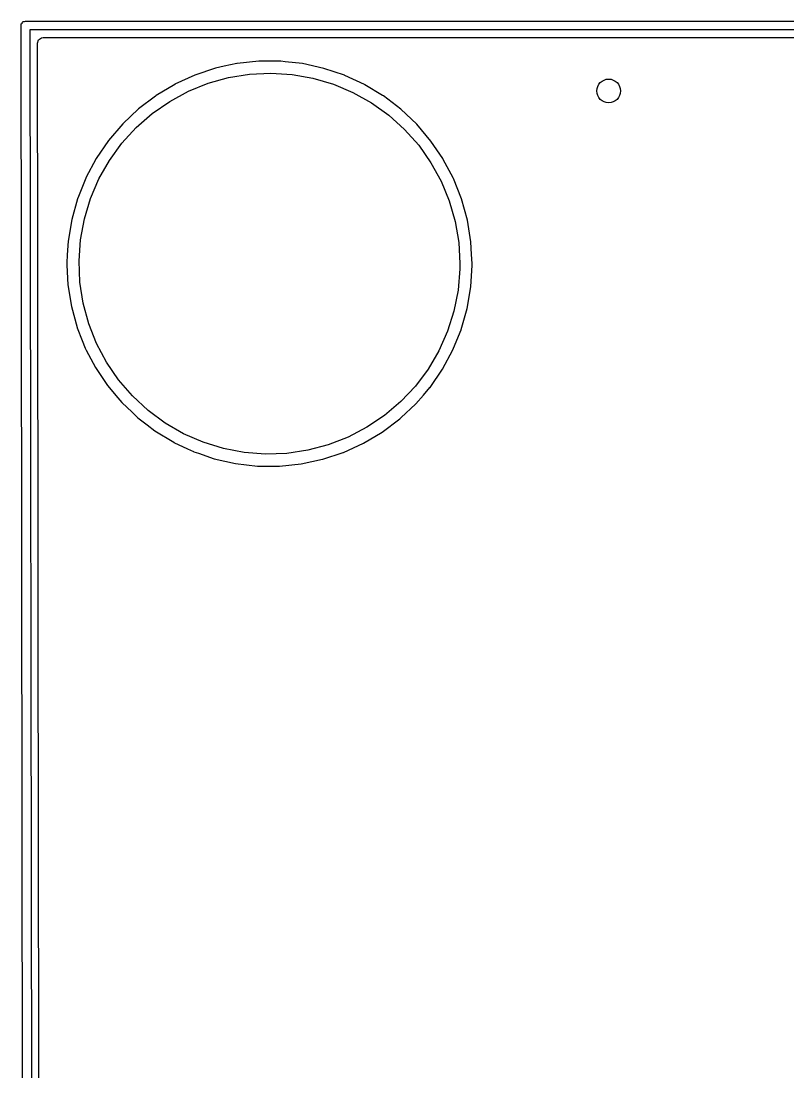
# Model space of a CAD drawing. Extents: x 0.4 to 11.3, y -7.9 to -0.4.
# Drawn here: x 3.615 to 4.123, y -3.298 to -2.603 of the extents above; entities that cross this region are included whole.
import ezdxf

# ---------------------------------------------------------------- set-up
doc = ezdxf.new("R2010")
doc.units = 0
doc.header["$MEASUREMENT"] = 0
doc.layers.add('BLACK', color=7, linetype='CONTINUOUS')

msp = doc.modelspace()

# ---------------------------------------------------------------- linework, layer by layer
at = {"layer": 'BLACK', "linetype": 'CONTINUOUS'}
for p, q in [((3.61516, -2.6063), (3.61523, -2.60592)), ((3.6152, -2.60579), (3.61527, -2.60567)), ((3.61523, -2.60592), (3.6152, -2.60579)), ((3.61527, -2.60567), (3.61533, -2.60529)), ((3.61533, -2.60529), (3.61583, -2.6047)), ((3.61583, -2.6047), (3.61621, -2.60404)), ((3.61621, -2.60404), (3.61646, -2.60395)), ((3.61646, -2.60395), (3.61663, -2.60374)), ((3.61663, -2.60374), (3.61739, -2.60361)), ((3.61739, -2.60361), (3.61811, -2.60335)), ((3.61811, -2.60335), (7.14, -2.60335)), ((3.61909, -5.44095), (3.61516, -2.6063)), ((3.62107, -2.60925), (3.625, -5.43799)), ((7.13705, -2.60925), (3.62107, -2.60925)), ((3.62602, -2.6181), (3.62676, -2.6158)), ((3.62622, -2.76331), (3.62602, -2.6181)), ((3.62676, -2.6158), (3.62871, -2.61439)), ((3.62871, -2.61439), (3.62992, -2.61419)), ((3.62992, -2.61419), (7.12821, -2.61419)), ((3.74951, -2.6333), (3.74392, -2.63452)), ((3.75799, -2.63145), (3.74951, -2.6333)), ((3.75809, -2.63143), (3.75799, -2.63145)), ((3.75799, -2.63145), (3.75799, -2.63145)), ((3.7582, -2.63142), (3.75809, -2.63143)), ((3.77241, -2.6299), (3.7582, -2.63142)), ((3.7582, -2.63142), (3.7582, -2.63142)), ((3.77251, -2.62989), (3.77241, -2.6299)), ((3.77241, -2.6299), (3.77241, -2.6299)), ((3.77956, -2.6299), (3.77251, -2.62989)), ((3.78691, -2.62991), (3.77956, -2.6299)), ((3.78701, -2.62991), (3.78691, -2.62991)), ((3.78691, -2.62991), (3.78691, -2.62991)), ((3.78712, -2.62993), (3.78701, -2.62991)), ((3.78997, -2.63024), (3.78712, -2.62993)), ((3.78712, -2.62993), (3.78712, -2.62993)), ((3.80143, -2.63151), (3.78997, -2.63024)), ((3.81558, -2.63464), (3.80143, -2.63151)), ((3.73017, -2.63912), (3.717, -2.64518)), ((3.74392, -2.63452), (3.73017, -2.63912)), ((3.73893, -2.64452), (3.75247, -2.64073)), ((3.75247, -2.64073), (3.76636, -2.63849)), ((3.76636, -2.63849), (3.78041, -2.6378)), ((3.78041, -2.6378), (3.79444, -2.63868)), ((3.79444, -2.63868), (3.8083, -2.64112)), ((3.82228, -2.63691), (3.81558, -2.63464)), ((3.82922, -2.63926), (3.82228, -2.63691)), ((3.82932, -2.63929), (3.82922, -2.63926)), ((3.82922, -2.63926), (3.82922, -2.63926)), ((3.84247, -2.6454), (3.82932, -2.63929)), ((3.71691, -2.64523), (3.70464, -2.65257)), ((3.717, -2.64518), (3.71691, -2.64523)), ((3.71691, -2.64523), (3.71691, -2.64523)), ((3.72589, -2.64979), (3.73893, -2.64452)), ((3.8083, -2.64112), (3.82179, -2.6451)), ((3.82179, -2.6451), (3.83476, -2.65055)), ((3.84256, -2.64545), (3.84247, -2.6454)), ((3.85436, -2.65257), (3.84256, -2.64545)), ((3.84256, -2.64545), (3.84256, -2.64545)), ((3.70412, -2.65295), (3.69299, -2.66137)), ((3.70447, -2.65269), (3.70412, -2.65295)), ((3.70455, -2.65263), (3.70447, -2.65269)), ((3.70447, -2.65269), (3.70447, -2.65269)), ((3.70464, -2.65257), (3.70455, -2.65263)), ((3.70464, -2.65257), (3.70464, -2.65257)), ((3.71351, -2.65648), (3.72589, -2.64979)), ((3.83476, -2.65055), (3.84703, -2.65741)), ((3.85489, -2.65289), (3.85436, -2.65257)), ((3.86642, -2.66168), (3.85489, -2.65289)), ((3.69299, -2.66137), (3.68243, -2.67132)), ((3.70196, -2.6645), (3.71351, -2.65648)), ((3.84703, -2.65741), (3.85847, -2.6656)), ((3.87694, -2.67166), (3.86642, -2.66168)), ((3.69138, -2.67377), (3.70196, -2.6645)), ((3.85847, -2.6656), (3.86892, -2.67501)), ((3.68243, -2.67132), (3.67302, -2.68235)), ((3.6819, -2.68415), (3.69138, -2.67377)), ((3.86892, -2.67501), (3.87826, -2.68552)), ((3.88632, -2.68272), (3.87694, -2.67166)), ((3.67302, -2.68235), (3.66484, -2.69433)), ((3.67363, -2.69553), (3.6819, -2.68415)), ((3.87826, -2.68552), (3.88637, -2.69702)), ((3.88638, -2.68281), (3.88632, -2.68272)), ((3.89418, -2.69433), (3.88638, -2.68281)), ((3.88638, -2.68281), (3.88638, -2.68281)), ((3.66484, -2.69433), (3.65801, -2.70712)), ((3.66668, -2.70776), (3.67363, -2.69553)), ((3.89445, -2.69473), (3.89418, -2.69433)), ((3.8945, -2.69482), (3.89445, -2.69473)), ((3.90101, -2.70712), (3.8945, -2.69482)), ((3.88637, -2.69702), (3.89314, -2.70934)), ((3.65798, -2.70722), (3.65265, -2.72047)), ((3.65801, -2.70712), (3.65798, -2.70721)), ((3.65798, -2.70721), (3.65798, -2.70722)), ((3.66114, -2.72069), (3.66668, -2.70776)), ((3.89314, -2.70934), (3.8985, -2.72235)), ((3.90124, -2.70754), (3.90101, -2.70712)), ((3.9066, -2.72102), (3.90124, -2.70754)), ((3.65248, -2.72102), (3.64868, -2.73453)), ((3.65258, -2.72067), (3.65248, -2.72102)), ((3.65261, -2.72057), (3.65258, -2.72067)), ((3.65258, -2.72067), (3.65258, -2.72067)), ((3.65265, -2.72047), (3.65261, -2.72057)), ((3.65708, -2.73416), (3.66114, -2.72069)), ((3.8985, -2.72235), (3.90238, -2.73587)), ((3.91047, -2.73499), (3.9066, -2.72102)), ((3.64868, -2.73453), (3.64629, -2.74883)), ((3.65454, -2.74799), (3.65708, -2.73416)), ((3.90238, -2.73587), (3.90473, -2.74974)), ((3.91282, -2.7493), (3.91047, -2.73499)), ((3.64628, -2.74894), (3.64577, -2.75788)), ((3.64629, -2.74883), (3.64628, -2.74894)), ((3.64628, -2.74894), (3.64628, -2.74894)), ((3.65356, -2.76202), (3.65454, -2.74799)), ((3.90473, -2.74974), (3.90551, -2.76378)), ((3.91282, -2.7494), (3.91282, -2.7493)), ((3.91327, -2.75771), (3.91282, -2.7494)), ((3.91282, -2.7494), (3.91282, -2.7494)), ((3.64577, -2.75788), (3.64545, -2.76331)), ((3.9136, -2.76378), (3.91327, -2.75771)), ((3.6268, -3.17792), (3.62622, -2.76331)), ((3.64545, -2.76331), (3.64546, -2.76342)), ((3.64546, -2.76342), (3.64546, -2.76342)), ((3.64546, -2.76342), (3.64553, -2.76477)), ((3.64553, -2.76477), (3.64619, -2.77779)), ((3.65414, -2.77607), (3.65356, -2.76202)), ((3.90551, -2.76378), (3.90546, -2.7673)), ((3.91271, -2.77919), (3.9136, -2.76472)), ((3.9136, -2.76472), (3.9136, -2.76378)), ((3.90546, -2.7673), (3.90429, -2.78131)), ((3.64619, -2.77779), (3.64848, -2.79211)), ((3.6563, -2.78997), (3.65414, -2.77607)), ((3.91027, -2.79348), (3.91271, -2.77919)), ((3.90429, -2.78131), (3.90155, -2.79511)), ((3.64848, -2.79211), (3.65231, -2.8061)), ((3.65998, -2.80355), (3.6563, -2.78997)), ((3.9063, -2.80743), (3.91027, -2.79348)), ((3.90155, -2.79511), (3.8973, -2.80852)), ((3.65231, -2.8061), (3.65235, -2.8062)), ((3.65235, -2.8062), (3.65235, -2.8062)), ((3.65235, -2.8062), (3.6557, -2.8147)), ((3.66516, -2.81662), (3.65998, -2.80355)), ((3.90132, -2.81969), (3.90626, -2.80753)), ((3.90626, -2.80753), (3.9063, -2.80743)), ((3.8973, -2.80852), (3.89158, -2.82137)), ((3.6557, -2.8147), (3.65762, -2.81959)), ((3.65762, -2.81959), (3.65767, -2.81969)), ((3.65767, -2.81969), (3.65767, -2.81969)), ((3.65767, -2.81969), (3.65834, -2.82096)), ((3.65834, -2.82096), (3.66436, -2.83243)), ((3.67177, -2.82904), (3.66516, -2.81662)), ((3.89158, -2.82137), (3.88446, -2.8335)), ((3.89397, -2.83363), (3.90084, -2.82087)), ((3.90084, -2.82087), (3.90132, -2.81969)), ((3.66436, -2.83243), (3.66442, -2.83252)), ((3.66442, -2.83252), (3.66442, -2.83252)), ((3.66442, -2.83252), (3.67199, -2.84378)), ((3.67971, -2.84065), (3.67177, -2.82904)), ((3.88446, -2.8335), (3.87604, -2.84476)), ((3.88575, -2.84558), (3.89397, -2.83363)), ((3.6889, -2.8513), (3.67971, -2.84065)), ((3.67199, -2.84378), (3.67245, -2.84447)), ((3.67245, -2.84447), (3.67252, -2.84455)), ((3.67252, -2.84455), (3.67252, -2.84455)), ((3.67252, -2.84455), (3.67786, -2.85089)), ((3.87604, -2.84476), (3.86641, -2.85501)), ((3.88133, -2.85073), (3.88568, -2.84566)), ((3.88568, -2.84566), (3.88575, -2.84558)), ((3.88568, -2.84566), (3.88568, -2.84566)), ((3.67786, -2.85089), (3.68179, -2.85556)), ((3.68179, -2.85556), (3.68187, -2.85563)), ((3.68187, -2.85563), (3.68862, -2.86209)), ((3.69922, -2.86085), (3.6889, -2.8513)), ((3.86641, -2.85501), (3.8557, -2.86413)), ((3.8763, -2.85658), (3.88133, -2.85073)), ((3.68862, -2.86209), (3.69228, -2.86558)), ((3.71054, -2.8692), (3.69922, -2.86085)), ((3.86667, -2.86559), (3.87622, -2.85665)), ((3.87622, -2.85665), (3.8763, -2.85658)), ((3.87622, -2.85665), (3.87622, -2.85665)), ((3.69228, -2.86558), (3.69236, -2.86564)), ((3.69236, -2.86564), (3.69236, -2.86564)), ((3.69236, -2.86564), (3.69856, -2.8704)), ((3.72272, -2.87623), (3.71054, -2.8692)), ((3.8557, -2.86413), (3.84404, -2.87199)), ((3.85411, -2.87519), (3.86571, -2.86649)), ((3.86571, -2.86649), (3.86608, -2.86614)), ((3.86608, -2.86614), (3.86667, -2.86559)), ((3.69856, -2.8704), (3.70378, -2.87441)), ((3.70378, -2.87441), (3.71617, -2.88194)), ((3.73561, -2.88186), (3.72272, -2.87623)), ((3.84404, -2.87199), (3.83157, -2.87851)), ((3.84164, -2.8826), (3.85411, -2.87519)), ((3.71617, -2.88194), (3.71627, -2.88198)), ((3.71627, -2.88198), (3.71627, -2.88198)), ((3.71627, -2.88198), (3.72536, -2.88624)), ((3.74905, -2.88602), (3.73561, -2.88186)), ((3.81846, -2.8836), (3.80486, -2.88719)), ((3.83157, -2.87851), (3.81846, -2.8836)), ((3.82845, -2.88861), (3.84164, -2.8826)), ((3.72536, -2.88624), (3.7293, -2.88809)), ((3.7293, -2.88809), (3.7294, -2.88813)), ((3.7294, -2.88813), (3.7294, -2.88813)), ((3.7294, -2.88813), (3.73258, -2.88921)), ((3.73258, -2.88921), (3.74302, -2.89279)), ((3.76287, -2.88866), (3.74905, -2.88602)), ((3.77689, -2.88974), (3.76287, -2.88866)), ((3.79095, -2.88925), (3.77689, -2.88974)), ((3.80486, -2.88719), (3.79095, -2.88925)), ((3.81478, -2.89313), (3.82835, -2.88864)), ((3.82835, -2.88864), (3.82845, -2.88861)), ((3.82835, -2.88864), (3.82835, -2.88864)), ((3.74302, -2.89279), (3.75717, -2.89598)), ((3.75717, -2.89598), (3.77158, -2.89762)), ((3.77158, -2.89762), (3.78608, -2.89769)), ((3.78608, -2.89769), (3.8005, -2.8962)), ((3.8005, -2.8962), (3.81468, -2.89316)), ((3.81468, -2.89316), (3.81478, -2.89313)), ((3.81478, -2.89313), (3.81478, -2.89313)), ((3.6269, -3.25484), (3.6268, -3.17792)), ((3.62703, -3.34737), (3.6269, -3.25484))]:
    msp.add_line(p, q, dxfattribs=at)
at = {"layer": 'BLACK'}
msp.add_circle((4.00394, -2.64961), 0.00787, dxfattribs=at)

doc.saveas('drawing.dxf')
